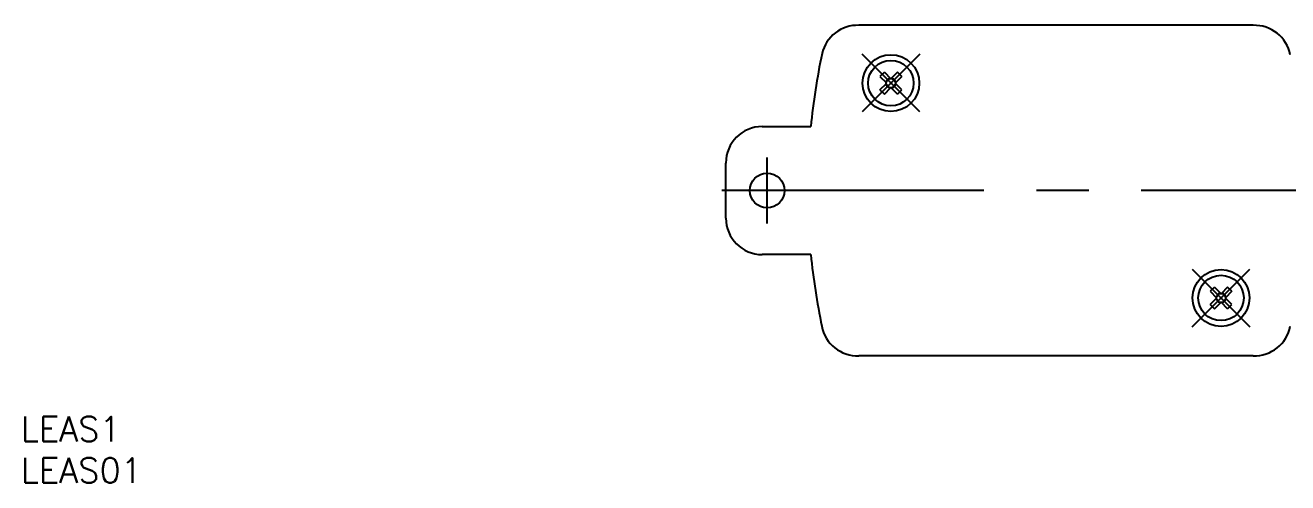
# Model space of a CAD drawing. Extents: x 3 to 263, y 7 to 182.
# Drawn here: x 3 to 156, y 7.5 to 62.8 of the extents above; entities that cross this region are included whole.
import ezdxf

# ---------------------------------------------------------------- set-up
doc = ezdxf.new("R2010")
doc.units = 0
doc.linetypes.add('CENTER', pattern=[50.8, 31.75, -6.35, 6.35, -6.35])
doc.layers.get('0').update_dxf_attribs({"linetype": 'CONTINUOUS'})
doc.layers.add('CENTER', color=1, linetype='CENTER')
doc.styles.get("Standard").update_dxf_attribs({"font": 'txt.shx', "height": 3, "bigfont": 'bigfont.shx'})

# ---------------------------------------------------------------- blocks, each defined once
blk = doc.blocks.new('*U11')
at = {"color": 7, "linetype": 'CONTINUOUS'}
blk.add_text('LEAS1', height=3, dxfattribs=at).set_placement((2.53, 12.46))
blk = doc.blocks.new('*U12')
at = {"color": 7, "linetype": 'CONTINUOUS'}
blk.add_text('LEAS01', height=3, dxfattribs=at).set_placement((2.53, 7.46))

msp = doc.modelspace()

# ---------------------------------------------------------------- linework, layer by layer
at = {"color": 7, "linetype": 'CONTINUOUS'}
for p, q in [((151.83, 62.83), (104.04, 62.83)), ((107.14, 57.15), (106.61, 56.63)), ((106.61, 56.63), (107.38, 55.86)), ((107.14, 57.15), (107.9, 56.38)), ((108.73, 57.15), (107.97, 56.38)), ((109.26, 56.63), (108.49, 55.86)), ((109.26, 56.63), (108.73, 57.15)), ((106.61, 55.03), (107.38, 55.8)), ((107.14, 54.51), (107.9, 55.28)), ((107.41, 56.01), (107.32, 55.92)), ((107.32, 55.74), (107.41, 55.65)), ((107.84, 56.45), (107.75, 56.35)), ((107.75, 55.31), (107.84, 55.22)), ((108.73, 54.51), (107.97, 55.28)), ((108.12, 56.35), (108.03, 56.45)), ((108.03, 55.22), (108.12, 55.31)), ((108.55, 55.92), (108.46, 56.01)), ((108.46, 55.65), (108.55, 55.74)), ((109.26, 55.03), (108.49, 55.8)), ((106.61, 55.03), (107.14, 54.51)), ((108.73, 54.51), (109.26, 55.03)), ((92.35, 50.58), (98.23, 50.58)), ((87.93, 39.5), (87.93, 46.16)), ((98.23, 35.08), (92.35, 35.08)), ((147.14, 31.15), (146.61, 30.63)), ((146.61, 30.63), (147.38, 29.86)), ((147.14, 31.15), (147.9, 30.38)), ((148.73, 31.15), (147.97, 30.38)), ((149.26, 30.63), (148.49, 29.86)), ((149.26, 30.63), (148.73, 31.15)), ((146.61, 29.03), (147.38, 29.8)), ((147.14, 28.51), (147.9, 29.28)), ((147.41, 30.01), (147.32, 29.92)), ((147.32, 29.74), (147.41, 29.65)), ((147.84, 30.45), (147.75, 30.35)), ((147.75, 29.31), (147.84, 29.22)), ((148.73, 28.51), (147.97, 29.28)), ((148.12, 30.35), (148.03, 30.45)), ((148.03, 29.22), (148.12, 29.31)), ((148.55, 29.92), (148.46, 30.01)), ((148.46, 29.65), (148.55, 29.74)), ((149.26, 29.03), (148.49, 29.8)), ((146.61, 29.03), (147.14, 28.51)), ((148.73, 28.51), (149.26, 29.03)), ((151.83, 22.83), (104.04, 22.83))]:
    msp.add_line(p, q, dxfattribs=at)
for centre, radius in [((107.93, 55.83), 3.44), ((107.93, 55.83), 2.75), ((107.93, 55.83), 0.555), ((92.93, 42.83), 2.1), ((147.93, 29.83), 3.44), ((147.93, 29.83), 2.75), ((147.93, 29.83), 0.555)]:
    msp.add_circle(centre, radius, dxfattribs=at)
for centre, radius, start, end in [((103.89, 58.42), 4.41, 87.9965, 167.1198), ((151.98, 58.42), 4.41, 10.9042, 92.0035), ((179.35, 42.61), 81.51, 168.1096, 174.3899), ((107.85, 55.92), 0.45, 102.6359, 167.3641), ((107.85, 55.75), 0.45, 192.6359, 257.3641), ((108.02, 55.92), 0.45, 12.6359, 77.3641), ((108.02, 55.75), 0.45, 282.6359, 347.3641), ((92.35, 46.16), 4.42, 90, 180), ((92.35, 39.5), 4.42, 180, 270), ((177.94, 42.83), 80.08, 185.5539, 191.8378), ((147.85, 29.92), 0.45, 102.6359, 167.3641), ((147.85, 29.75), 0.45, 192.6359, 257.3641), ((148.02, 29.92), 0.45, 12.6359, 77.3641), ((148.02, 29.75), 0.45, 282.6359, 347.3641), ((103.89, 27.24), 4.41, 190.904, 272.0035), ((151.98, 27.24), 4.41, 267.9965, 349.1116)]:
    msp.add_arc(centre, radius, start, end, dxfattribs=at)
at = {"layer": 'CENTER', "color": 1, "linetype": 'CENTER'}
for p, q in [((111.42, 52.34), (104.44, 59.32)), ((111.42, 59.32), (104.44, 52.34)), ((92.93, 38.83), (92.93, 46.83)), ((170.01, 42.83), (85.86, 42.83)), ((144.44, 33.32), (151.42, 26.34)), ((144.44, 26.34), (151.42, 33.32))]:
    msp.add_line(p, q, dxfattribs=at)

# ---------------------------------------------------------------- block references
at = {"color": 7, "linetype": 'CONTINUOUS'}
for name in ['*U11', '*U12']:
    msp.add_blockref(name, (0, 0), dxfattribs=at)

doc.saveas('drawing.dxf')
